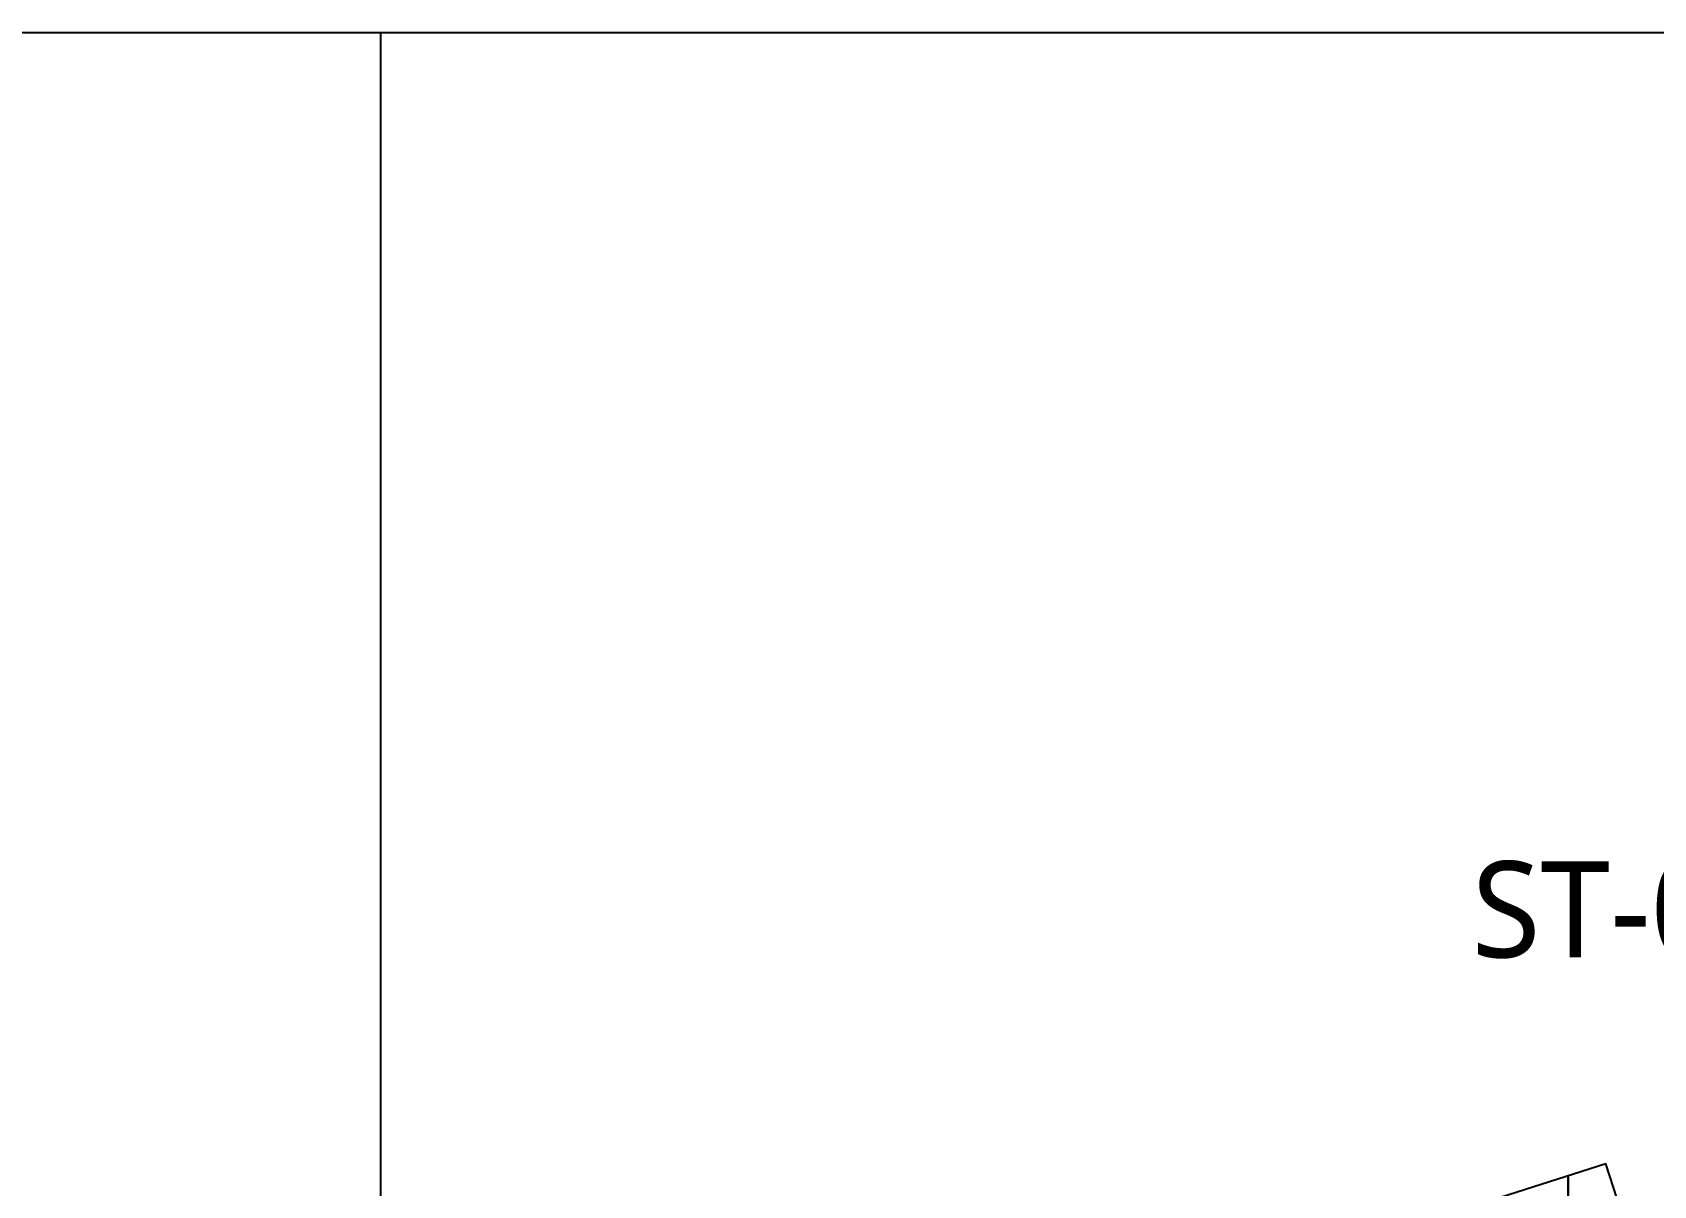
# Model space of a CAD drawing. Header units: millimetres. Extents: x -1989 to 265952, y -5690 to 142265.
# Drawn here: x 135781 to 153798, y 41088 to 53903 of the extents above; entities that cross this region are included whole.
import ezdxf
from ezdxf.enums import TextEntityAlignment as Align

# ---------------------------------------------------------------- set-up
doc = ezdxf.new("R2010")
doc.units = ezdxf.units.MM
for name, color, linetype in [('F-地材填充', 8, 'Continuous'), ('ST-01水刀', 111, 'Continuous'), ('ST-02算量', 222, 'Continuous'), ('现场实际间隔柱定位', 6, 'Continuous')]:
    doc.layers.add(name, color=color, linetype=linetype)
doc.styles.add('黑体', font='Microsoft YaHei.ttf')

# ---------------------------------------------------------------- blocks, each defined once
blk = doc.blocks.new('AWERAWE')
at = {"layer": 'F-地材填充', "color": 8, "linetype": 'Continuous'}
for p, q in [((57332.72795788614, 421445.9568242541), (57332.72795788614, 425314.6261836816)), ((57334.72795788613, 421443.9568242541), (57334.72795788613, 425312.6261836816))]:
    blk.add_line(p, q, dxfattribs=at)

msp = doc.modelspace()

# ---------------------------------------------------------------- hatches: boundary and pattern name
at = {"layer": 'F-地材填充'}
h = msp.add_hatch(dxfattribs=at)
h.set_pattern_fill('DOTS', color=8, scale=100, angle=90)
h.set_pattern_definition([(90, (485915.719726742, 389097.124641923), (-158.75, 79.37500000000001), [0, -158.75])])
edge = h.paths.add_edge_path()
edge.add_arc((135728.4395836488, 34713.90159291475), 2108.799126098769, 204.3285786641646, 300.7657741285092)
edge.add_line((136807.1529053258, 32901.88301578272), (144275.130645777, 37852.38544695414))
edge.add_line((144275.130645777, 37852.38544695414), (144101.1458553303, 38184.19433732695))
edge.add_line((144101.1458553303, 38184.19433732695), (138552.8971461029, 35362.07990673502))
edge.add_line((138552.8971461029, 35362.07990673502), (137441.0851359222, 34724.29866452169))
edge.add_line((137441.0851359222, 34724.29866452169), (137782.7512189307, 34023.25848796682))
edge.add_line((137782.7512189307, 34023.25848796682), (137737.9616145602, 34000.21587366666))
edge.add_line((137737.9616145602, 34000.21587366666), (136903.2435178697, 33558.15112328666))
edge.add_line((136903.2435178697, 33558.15112328666), (136429.8071006589, 33303.82077736492))
edge.add_line((136429.8071006589, 33303.82077736492), (135576.3399056586, 32900.10482538669))
edge.add_line((135576.3399056586, 32900.10482538669), (135526.1445901352, 32972.03875330926))
edge.add_line((135526.1445901352, 32972.03875330926), (135475.9492746118, 33043.97268123183))
edge.add_line((135475.9492746118, 33043.97268123183), (135637.9400978196, 33167.89582457402))
edge.add_line((135637.9400978196, 33167.89582457402), (134851.6372160085, 34213.18120456202))
edge.add_line((134851.6372160085, 34213.18120456202), (134851.6372160085, 34331.12851585137))
edge.add_line((134851.6372160085, 34331.12851585137), (134764.7220840882, 34331.12851585137))
edge.add_arc((130286.2545059503, 31121.45546893671), 5509.870499070059, 35.62879153486522, 38.1606320319296)
edge.add_line((134618.5643884214, 34525.8297137527), (134252.557769, 34525.8297137527))
edge.add_arc((145606.1714200004, 34810.26720767678), 11357.1760409062, 179.3908603875615, 181.4351078165847, ccw=False)
edge.add_arc((134100.8673542567, 433804.1152454394), 398873.1343316621, 269.9330030309018, 270.0213699160488, ccw=False)
edge.add_line((133634.4580446665, 34931.25360413903), (133634.8882677915, 35954.38584477073))
edge.add_line((133634.8882677915, 35954.38584477073), (133984.8856299081, 35954.38619432741))
edge.add_line((133984.8856299081, 35954.38619432741), (133984.8622413712, 37154.38619434767))
edge.add_line((133984.8622413712, 37154.38619434767), (133634.8878700309, 37154.38619434767))
edge.add_line((133634.8878700309, 37154.38619434767), (133634.8869864493, 38754.38671290808))
edge.add_line((133634.8869864493, 38754.38671290808), (133984.8869969099, 38754.38671290808))
edge.add_line((133984.8869969099, 38754.38671290808), (133984.8847461416, 39954.38671290808))
edge.add_line((133984.8847461416, 39954.38671290808), (133634.8869864493, 39954.38671290808))
edge.add_line((133634.8869864493, 39954.38671290808), (133604.955481361, 43192.58372819042))
edge.add_line((133604.955481361, 43192.58372819042), (132252.0620151148, 40009.84187292467))
edge.add_arc((134407.0984423355, 38993.64230908654), 2382.612758337553, 154.7539497679817, 201.8781718292322)
edge.add_line((132196.0855410242, 38105.79913237799), (133806.9062414946, 33845.14192003355))

# ---------------------------------------------------------------- linework, layer by layer
at = {"layer": 'ST-01水刀', "color": 241}
msp.add_line((139649.6372160088, 53902.78417648016), (139649.6372160088, -5689.841053661744), dxfattribs=at)
at = {"layer": 'ST-01水刀', "color": 111}
msp.add_lwpolyline([(154601.6647956039, 40702.21992295075), (153513.8747662378, 40563.33244598706), (153269.0471114896, 41328.40232737732), (145711.3494456732, 38914.43130822966), (145955.3731243393, 38150.43821467975), (144479.433893056, 37500.43848699521), (144449.6372160087, 37554.92013406698), (144451.6372160087, 37328.33053384864), (145649.6372160088, 37328.33053384864), (145651.6372160088, 37926.33053384864), (146249.6372160088, 37928.33053384864), (146249.6372160088, 38526.33053384864), (146851.6372160087, 38528.33053384864), (146849.6372160087, 39128.33053384864), (148651.6372160088, 39128.33053384864), (148651.6372160088, 39728.33053384864), (150449.6372160088, 39728.33053384864), (150451.6372160088, 40326.33053384864), (152249.6372160088, 40326.33053384864), (152251.6372160088, 40926.33053384863), (152849.6372160087, 40928.33053384864), (152851.6372160088, 40326.33053384864), (154649.6372160088, 40328.33053384863)], dxfattribs=at)
at = {"layer": 'ST-02算量', "color": 241}
msp.add_line((74573.25962446842, 53902.78417648016), (186309.8209381124, 53902.78417648016), dxfattribs=at)
at = {"layer": '现场实际间隔柱定位', "const_width": 2}
msp.add_lwpolyline([(135576.3399056586, 32900.10482538669), (137782.8530788027, 34023.06242243291), (137414.1168209341, 34732.82643324466), (144109.6736154099, 38211.1622857482), (144479.0010130813, 37500.24784780105), (145955.3731243393, 38150.43821467975), (145711.3494456723, 38914.43130823245), (153269.0471114897, 41328.40232737732), (153513.8747662378, 40563.33244598706), (154601.6647956039, 40702.21992295075)], dxfattribs=at)

# ---------------------------------------------------------------- block references
at = {"layer": 'ST-01水刀'}
msp.add_blockref('AWERAWE', (95516.90925812247, -384117.5469178173), dxfattribs=at)

# ---------------------------------------------------------------- texts
at = {"color": 122, "ltscale": 5000, "style": '黑体'}
msp.add_text('ST-01水刀', height=1069.01983612351, dxfattribs=at).set_placement((155025.0177734157, 44173.39512817156), align=Align.MIDDLE)

doc.saveas('drawing.dxf')
